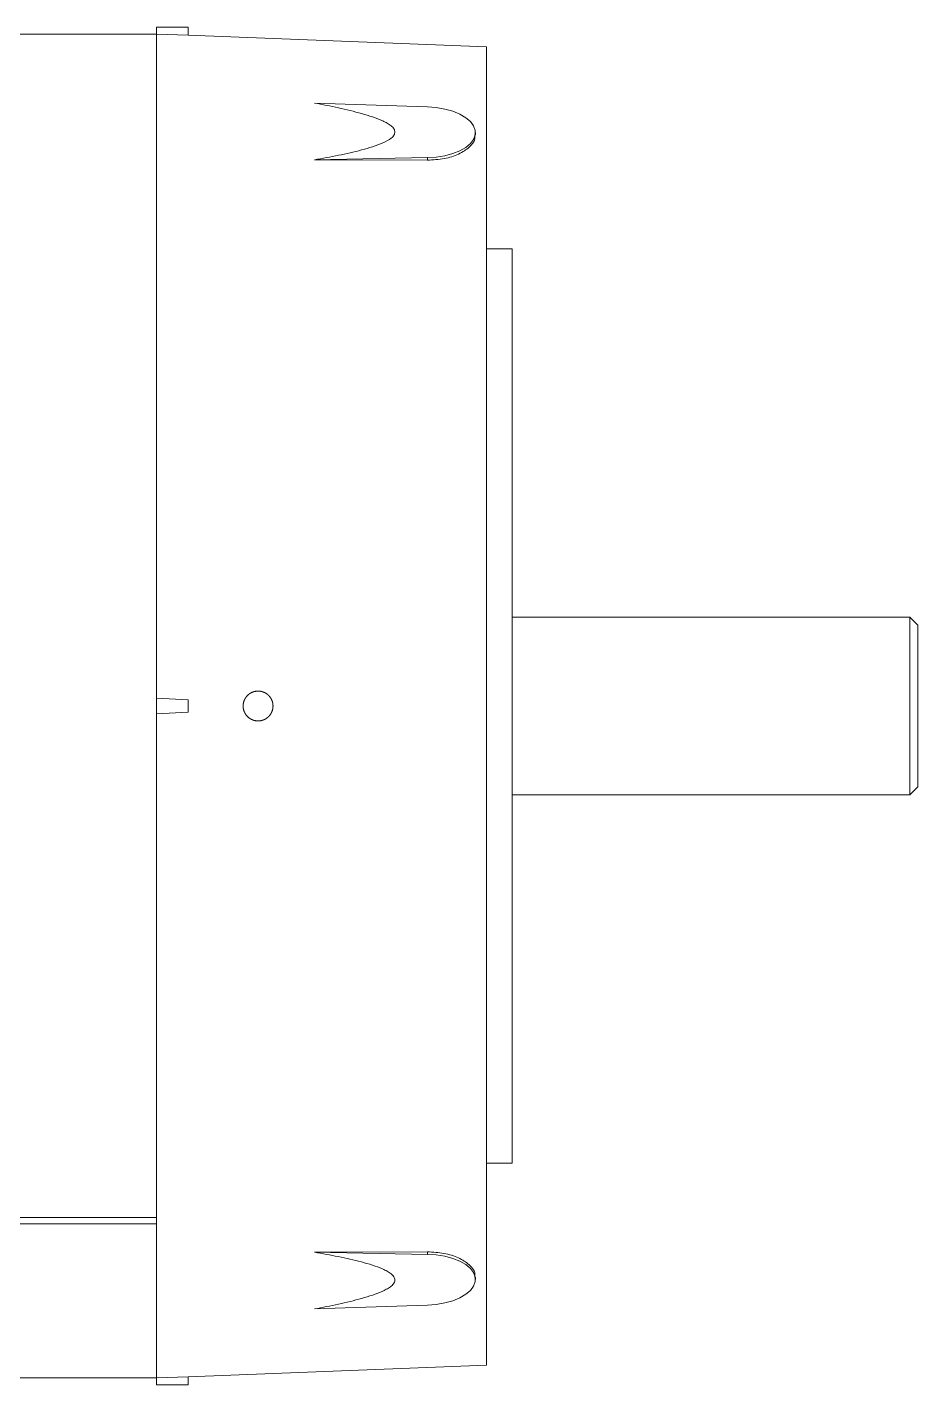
# Paper-space layout '_Bottom' of a CAD drawing. Header units: inches. Extents: x -11.6 to 6.2, y -3.6 to 5.7.
# Drawn here: x 1.86 to 6.25, y -3.34 to 3.34 of the extents above; entities that cross this region are included whole.
import ezdxf

# ---------------------------------------------------------------- set-up
doc = ezdxf.new("R2010")
doc.units = ezdxf.units.IN
doc.header["$MEASUREMENT"] = 0

psp = doc.layouts.new('_Bottom')

# ---------------------------------------------------------------- linework, layer by layer
at = {"color": 7, "linetype": 'Continuous', "lineweight": 15}
for p, q in [((2.5, 3.34), (2.5, -3.34)), ((2.5, 3.34), (2.656, 3.34)), ((2.656, 3.3002), (2.656, 3.34)), ((2.5, 3.306), (-1.905, 3.306)), ((2.656, 3.3002), (2.5, 3.3061)), ((4.125, 3.2435), (2.656, 3.3003)), ((4.125, -3.2435), (4.125, 3.2435)), ((3.8331, 2.9477), (3.2772, 2.9664)), ((4.07, 2.8107), (4.07, 2.8211)), ((3.2772, 2.6877), (3.8331, 2.698)), ((3.8331, 2.6856), (3.2772, 2.6877)), ((3.8331, 2.6856), (3.8331, 2.698)), ((4.25, 2.2492), (4.125, 2.2492)), ((4.25, -2.2492), (4.25, 2.2492)), ((6.2074, 0.4374), (4.25, 0.4374)), ((6.2474, 0.3974), (6.2074, 0.4374)), ((6.2074, -0.4374), (6.2074, 0.4374)), ((6.2474, 0.3974), (6.2474, -0.3974)), ((2.656, 0.03), (2.5, 0.0382)), ((2.656, -0.03), (2.656, 0.03)), ((2.5, -0.0382), (2.656, -0.03)), ((6.2074, -0.4374), (6.2474, -0.3974)), ((4.25, -0.4374), (6.2074, -0.4374)), ((4.125, -2.2492), (4.25, -2.2492)), ((1.75, -2.5164), (2.5, -2.5164)), ((1.75, -2.5165), (2.5, -2.5165)), ((1.75, -2.5486), (2.5, -2.5486)), ((3.2772, -2.6877), (3.8331, -2.6856)), ((3.8331, -2.698), (3.2772, -2.6877)), ((3.8331, -2.6856), (3.8331, -2.698)), ((4.07, -2.8211), (4.07, -2.8107)), ((3.2772, -2.9664), (3.8331, -2.9477)), ((2.656, -3.3003), (4.125, -3.2435)), ((-4.75, -3.306), (2.5, -3.306)), ((2.5, -3.3061), (2.656, -3.3002)), ((2.656, -3.34), (2.5, -3.34)), ((2.656, -3.3002), (2.656, -3.34))]:
    psp.add_line(p, q, dxfattribs=at)
at = {"color": 7, "linetype": 'Continuous', "lineweight": 15, "flags": 128}
for points in [[(3.8331, 2.698), (3.8772, 2.7008), (3.9196, 2.7075), (3.9587, 2.7179), (3.9935, 2.7316), (4.0227, 2.7483), (4.0455, 2.7673), (4.0611, 2.788), (4.069, 2.8099), (4.069, 2.8322), (4.0611, 2.8542), (4.0455, 2.8752), (4.0227, 2.8946), (3.9935, 2.9116), (3.9587, 2.9259), (3.9196, 2.9369), (3.8772, 2.9442), (3.8331, 2.9477)], [(3.8331, -2.9477), (3.8772, -2.9442), (3.9196, -2.9369), (3.9587, -2.9259), (3.9935, -2.9116), (4.0227, -2.8946), (4.0455, -2.8752), (4.0611, -2.8542), (4.069, -2.8322), (4.069, -2.8099), (4.0611, -2.788), (4.0455, -2.7673), (4.0227, -2.7483), (3.9935, -2.7316), (3.9587, -2.7179), (3.9196, -2.7075), (3.8772, -2.7008), (3.8331, -2.698)]]:
    psp.add_lwpolyline(points, dxfattribs=at)
at = {"color": 7, "linetype": 'Continuous', "lineweight": 15}
for points, knots in [([(3.2772, 2.6877), (3.317, 2.6944), (3.3565, 2.7015), (3.4341, 2.7173), (3.4723, 2.7258), (3.5278, 2.7405), (3.5461, 2.7458), (3.5813, 2.7573), (3.5981, 2.7635), (3.6295, 2.7774), (3.6441, 2.7852), (3.6608, 2.7987), (3.6654, 2.8035), (3.6718, 2.8135), (3.6736, 2.8188), (3.6736, 2.8294), (3.6718, 2.8348), (3.6653, 2.845), (3.6605, 2.8499), (3.6494, 2.859), (3.6429, 2.8632), (3.629, 2.8713), (3.6214, 2.8751), (3.5978, 2.8859), (3.5809, 2.8923), (3.546, 2.9042), (3.528, 2.9097), (3.491, 2.9201), (3.4721, 2.925), (3.4339, 2.9343), (3.4147, 2.9387), (3.3564, 2.9514), (3.317, 2.9591), (3.2772, 2.9664)], [0, 0, 0, 0, 0.125, 0.125, 0.25, 0.25, 0.3125, 0.3125, 0.375, 0.375, 0.4375, 0.4375, 0.46875, 0.46875, 0.5, 0.5, 0.53125, 0.53125, 0.5625, 0.5625, 0.59375, 0.59375, 0.625, 0.625, 0.6875, 0.6875, 0.75, 0.75, 0.8125, 0.8125, 0.875, 0.875, 1, 1, 1, 1]), ([(4.0665, 2.8106), (4.0672, 2.8037), (4.0693, 2.7829), (4.0422, 2.7484), (3.9902, 2.7141), (3.9173, 2.69), (3.8612, 2.6871), (3.8331, 2.6856)], [0, 0, 0, 0, 0.109442, 0.331459, 0.55359, 0.775778, 1, 1, 1, 1]), ([(2.9416, -0.0456), (2.9519, -0.0558), (2.9557, -0.0588), (2.9637, -0.0641), (2.968, -0.0663), (2.9769, -0.07), (2.9815, -0.0713), (2.991, -0.0731), (2.9958, -0.0735), (3.0102, -0.0734), (3.0199, -0.0714), (3.0375, -0.0639), (3.0457, -0.0584), (3.0557, -0.0481), (3.0588, -0.0443), (3.0641, -0.0363), (3.0663, -0.0321), (3.0699, -0.0231), (3.0713, -0.0184), (3.0731, -0.009), (3.0735, -0.0043), (3.0735, 0.0054), (3.0729, 0.0102), (3.071, 0.0196), (3.0695, 0.0243), (3.0658, 0.0331), (3.0635, 0.0374), (3.0581, 0.0453), (3.0549, 0.0491), (3.0447, 0.0591), (3.0364, 0.0645), (3.0187, 0.0717), (3.009, 0.0736), (2.9946, 0.0735), (2.9898, 0.0729), (2.9804, 0.071), (2.9758, 0.0696), (2.9669, 0.0658), (2.9626, 0.0635), (2.9547, 0.0581), (2.951, 0.055), (2.9408, 0.0447), (2.9355, 0.0365), (2.9301, 0.0231), (2.9287, 0.0185), (2.9269, 0.0091), (2.9265, 0.0042), (2.9265, -0.0054), (2.927, -0.0101), (2.929, -0.0196), (2.9304, -0.0242), (2.936, -0.0375), (2.9416, -0.0456), (2.9519, -0.0558)], [-0.0625, -0.0625, 0, 0, 0.03125, 0.03125, 0.0625, 0.0625, 0.09375, 0.09375, 0.125, 0.125, 0.1875, 0.1875, 0.25, 0.25, 0.28125, 0.28125, 0.3125, 0.3125, 0.34375, 0.34375, 0.375, 0.375, 0.40625, 0.40625, 0.4375, 0.4375, 0.46875, 0.46875, 0.5, 0.5, 0.5625, 0.5625, 0.625, 0.625, 0.65625, 0.65625, 0.6875, 0.6875, 0.71875, 0.71875, 0.75, 0.75, 0.8125, 0.8125, 0.84375, 0.84375, 0.875, 0.875, 0.90625, 0.90625, 0.9375, 0.9375, 1, 1, 1.03125, 1.03125]), ([(3.2772, -2.9664), (3.3171, -2.9591), (3.3566, -2.9513), (3.4343, -2.9344), (3.4725, -2.9253), (3.5282, -2.9097), (3.5465, -2.9041), (3.5816, -2.8921), (3.5985, -2.8856), (3.622, -2.8748), (3.6296, -2.871), (3.6436, -2.8628), (3.65, -2.8585), (3.6611, -2.8493), (3.6657, -2.8445), (3.672, -2.8343), (3.6737, -2.8289), (3.6735, -2.8183), (3.6716, -2.813), (3.665, -2.8029), (3.6602, -2.7981), (3.6489, -2.7892), (3.6424, -2.785), (3.6284, -2.7772), (3.6207, -2.7735), (3.5971, -2.763), (3.5802, -2.7569), (3.5452, -2.7455), (3.5271, -2.7403), (3.49, -2.7305), (3.471, -2.7259), (3.433, -2.7172), (3.4138, -2.7131), (3.3558, -2.7014), (3.3167, -2.6943), (3.2772, -2.6877)], [0, 0, 0, 0, 0.125, 0.125, 0.25, 0.25, 0.3125, 0.3125, 0.375, 0.375, 0.40625, 0.40625, 0.4375, 0.4375, 0.46875, 0.46875, 0.5, 0.5, 0.53125, 0.53125, 0.5625, 0.5625, 0.59375, 0.59375, 0.625, 0.625, 0.6875, 0.6875, 0.75, 0.75, 0.8125, 0.8125, 0.875, 0.875, 1, 1, 1, 1]), ([(3.8331, -2.6856), (3.8609, -2.687), (3.9166, -2.6899), (3.9893, -2.7137), (4.0417, -2.7478), (4.0691, -2.7824), (4.0671, -2.8035), (4.0665, -2.8107)], [0, 0, 0, 0, 0.221647, 0.443311, 0.66514, 0.887306, 1, 1, 1, 1])]:
    psp.add_open_spline(points, degree=3, knots=knots, dxfattribs=at)

doc.saveas('drawing.dxf')
